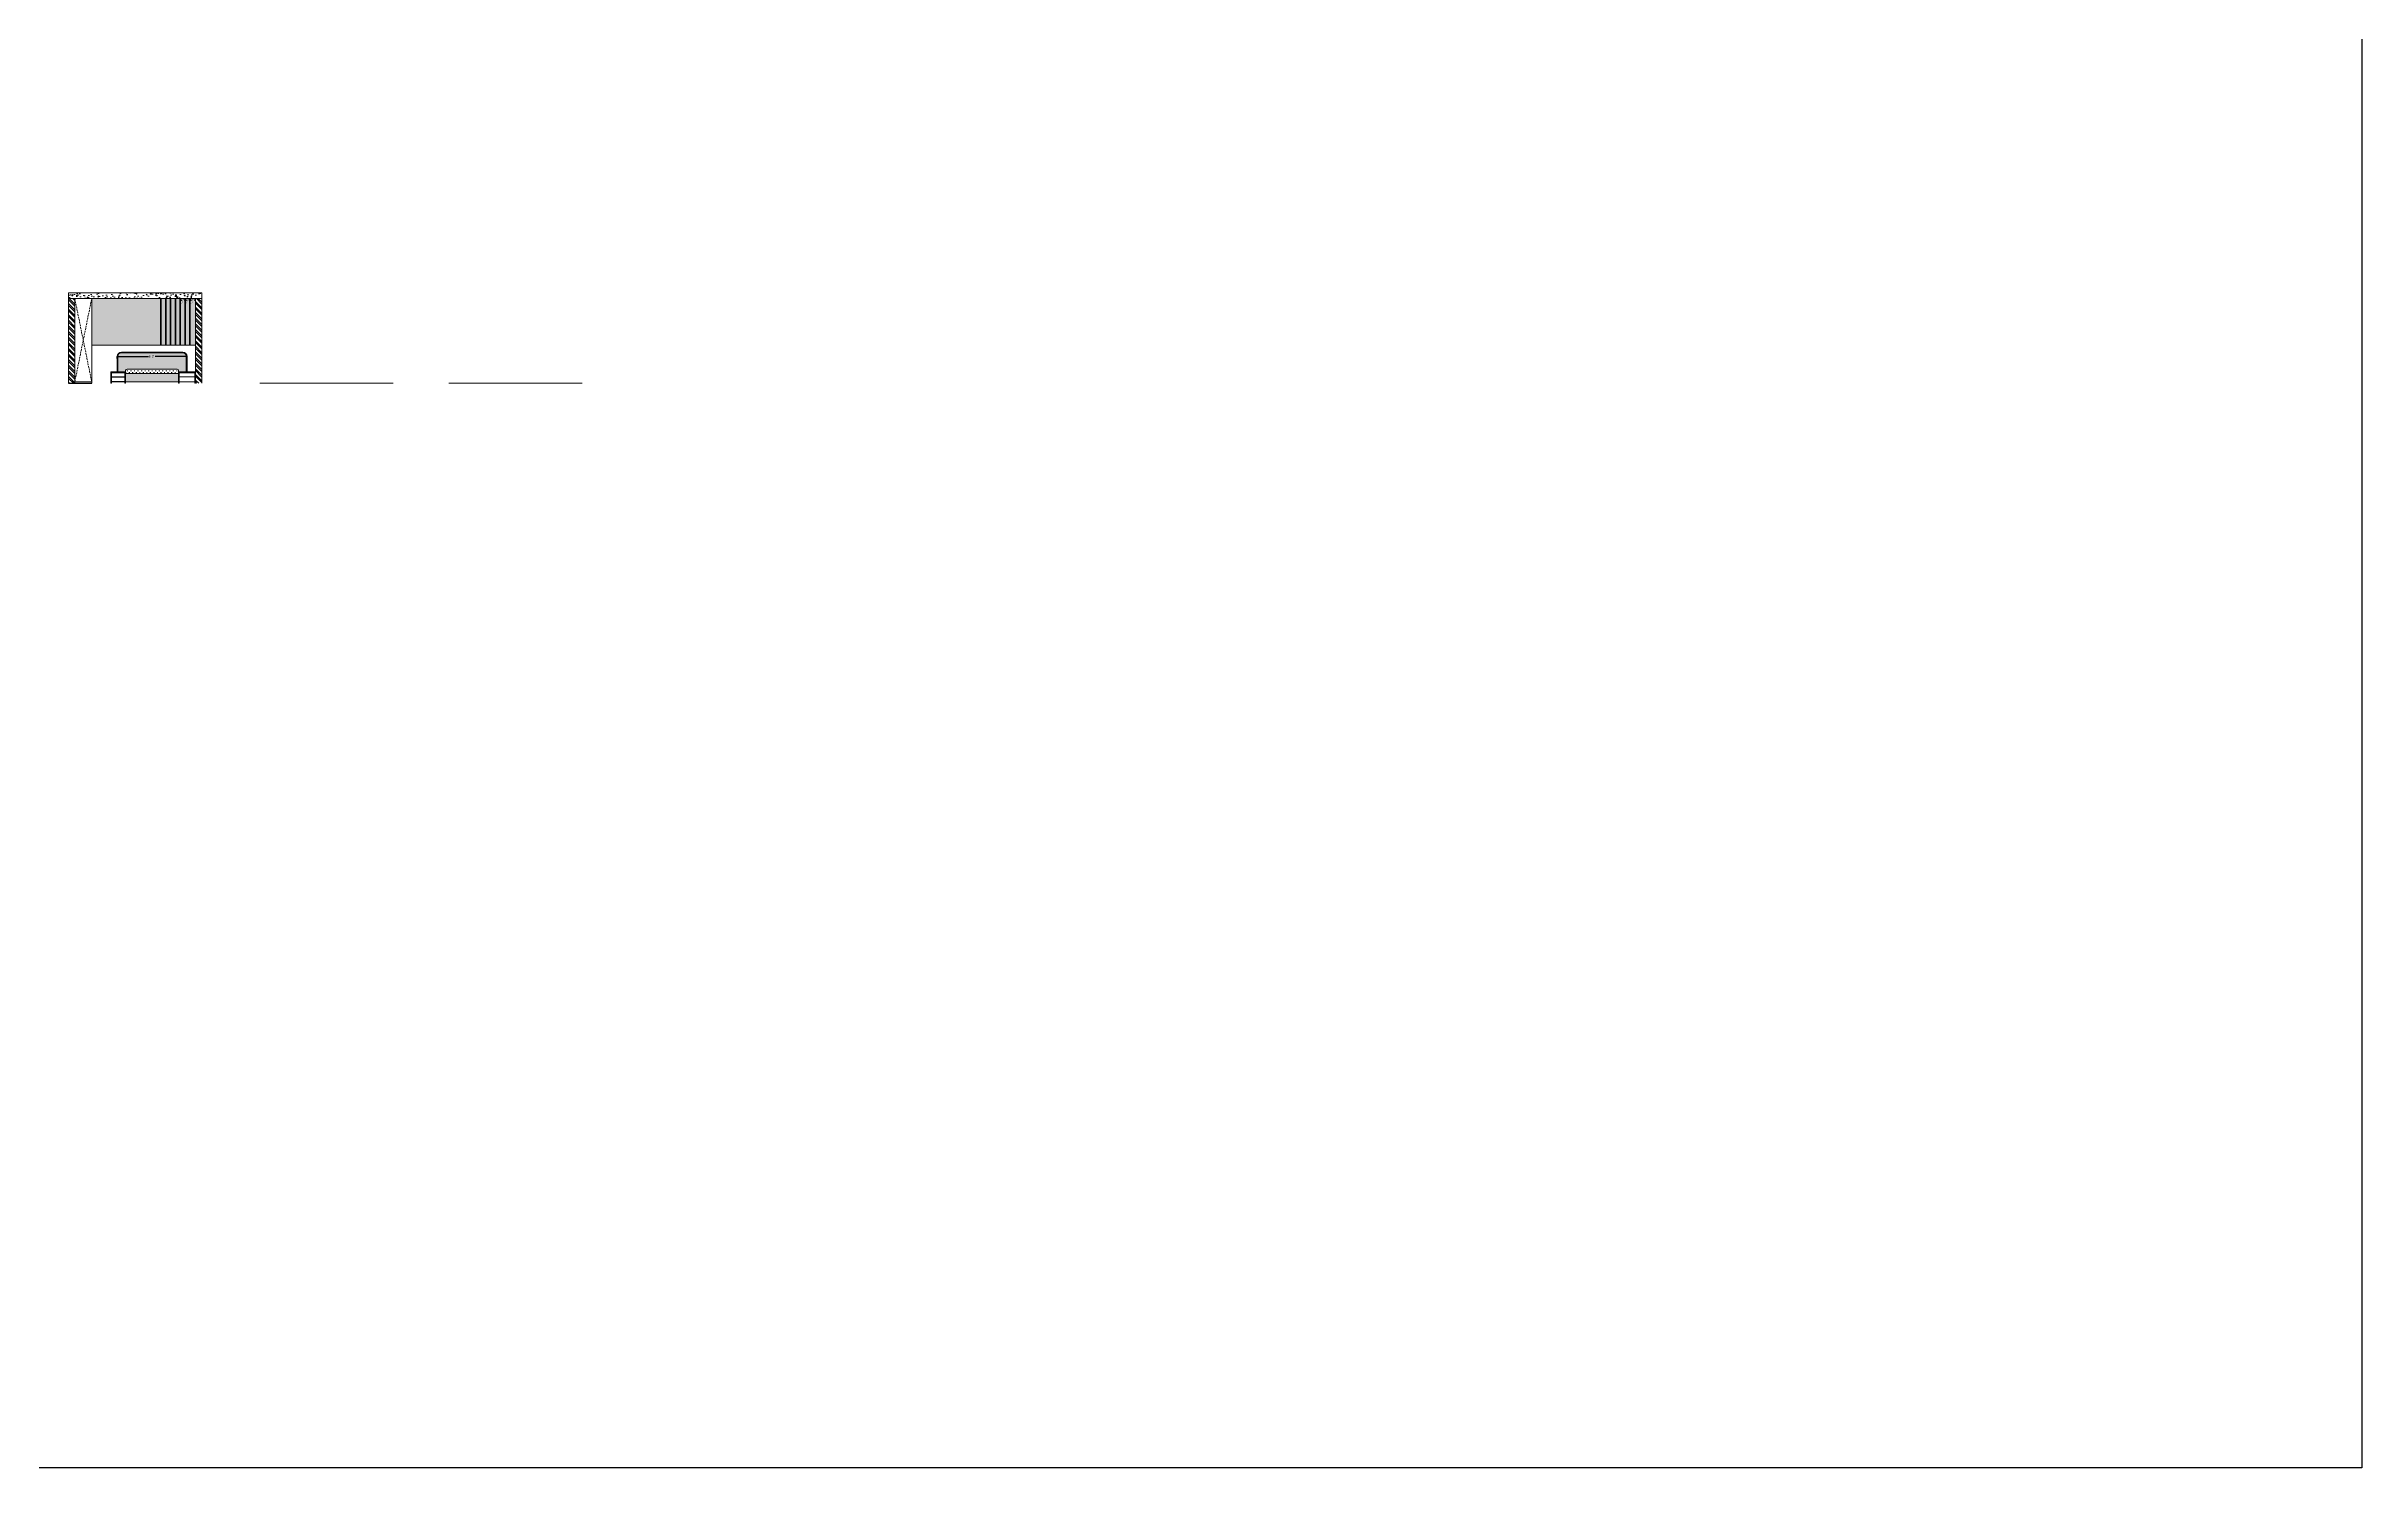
# Model space of a CAD drawing. Header units: inches. Extents: x 15448 to 46480, y -8154 to 0.
# Drawn here: x 24388 to 27668, y -7502 to -5488 of the extents above; entities that cross this region are included whole.
import ezdxf

# ---------------------------------------------------------------- set-up
doc = ezdxf.new("R2010")
doc.units = ezdxf.units.IN
doc.header["$MEASUREMENT"] = 0
doc.linetypes.add('DASHED2', pattern=[0.375, 0.25, -0.125])
doc.layers.add('IEL-HATCH-002', color=7, linetype='Continuous')
doc.styles.add('b.k', font='verdana.ttf')
doc.styles.add('HEMI', font='stylu.ttf')
doc.dimstyles.new('STANDARD$0', dxfattribs={"dimscale": 0, "dimtxt": 6, "dimasz": 3, "dimexe": 2, "dimexo": 2, "dimgap": 0, "dimtad": 0, "dimtih": 1, "dimtoh": 1, "dimdec": 1, "dimzin": 0, "dimdsep": 46, "dimlunit": 4, "dimtxsty": 'b.k', "dimcen": 2.5, "dimclrd": 256, "dimclre": 256, "dimclrt": 256, "dimadec": 0, "dimazin": 0, "dimtfac": 1, "dimtdec": 1, "dimtofl": 0, "dimtmove": 2, "dimatfit": 2, "dimfxl": 1, "dimfrac": 2, "dimtolj": 1, "dimtzin": 0, "dimlwd": 9, "dimlwe": 9, "dimarcsym": 0})

# ---------------------------------------------------------------- blocks, each defined once
blk = doc.blocks.new('*D1004')
at = {"color": 254, "lineweight": -2, "transparency": 16777216}
for p, q in [((24591.9, -5848.7), (24591.9, -5848.2)), ((24599.2, -5848.7), (24599.2, -5848.2))]:
    blk.add_line(p, q, dxfattribs=at)
at = {"color": 1, "lineweight": -2, "transparency": 16777216}
for p, q in [((24592.1, -5848), (24593.6, -5848)), ((24599.1, -5848), (24597.5, -5848))]:
    blk.add_line(p, q, dxfattribs=at)
at = {"color": 1, "transparency": 16777216}
for points in [[(24592.1, -5848), (24592.1, -5848), (24591.9, -5848)], [(24599.1, -5848), (24599.1, -5848), (24599.2, -5848)]]:
    blk.add_solid(points, dxfattribs=at)
at = {"layer": 'Defpoints', "color": 0, "transparency": 16777216}
for p in [(24591.9, -5845.7), (24591.9, -5848), (24599.2, -5845.7)]:
    blk.add_point(p, dxfattribs=at)
at = {"color": 1, "lineweight": 5, "transparency": 16777216, "insert": (24595.6, -5848), "char_height": 3, "attachment_point": 5, "style": 'HEMI'}
blk.add_mtext('\\A1;7"', dxfattribs=at)
blk = doc.blocks.new('*D1005')
at = {"color": 254, "lineweight": -2, "transparency": 16777216}
for p, q in [((24585, -5845), (24585, -5847.8)), ((24590.9, -5845), (24590.9, -5847.8))]:
    blk.add_line(p, q, dxfattribs=at)
at = {"color": 1, "lineweight": -2, "transparency": 16777216}
for p, q in [((24585.2, -5848), (24586, -5848)), ((24590.7, -5848), (24589.9, -5848))]:
    blk.add_line(p, q, dxfattribs=at)
at = {"color": 1, "transparency": 16777216}
for points in [[(24585.2, -5848), (24585.2, -5848), (24585, -5848)], [(24590.7, -5848), (24590.7, -5848), (24590.9, -5848)]]:
    blk.add_solid(points, dxfattribs=at)
at = {"layer": 'Defpoints', "color": 0, "transparency": 16777216}
for p in [(24585, -5848), (24585, -5848), (24590.9, -5848)]:
    blk.add_point(p, dxfattribs=at)
at = {"color": 1, "lineweight": 5, "transparency": 16777216, "insert": (24588, -5848), "char_height": 3, "attachment_point": 5, "style": 'HEMI'}
blk.add_mtext('\\A1;6"', dxfattribs=at)
blk = doc.blocks.new('*D1006')
at = {"color": 254, "lineweight": -2, "transparency": 16777216}
for p, q in [((24584, -5845), (24584, -5847.8)), ((24585, -5845), (24585, -5847.8))]:
    blk.add_line(p, q, dxfattribs=at)
at = {"color": 1, "lineweight": -2, "transparency": 16777216}
for p, q in [((24584.9, -5848), (24584.2, -5848)), ((24584.5, -5848), (24584.5, -5851.8)), ((24584.5, -5851.8), (24584.7, -5851.8))]:
    blk.add_line(p, q, dxfattribs=at)
at = {"color": 1, "transparency": 16777216}
for points in [[(24584.2, -5848), (24584.2, -5848), (24584, -5848)], [(24584.9, -5848), (24584.9, -5848), (24585, -5848)]]:
    blk.add_solid(points, dxfattribs=at)
at = {"layer": 'Defpoints', "color": 0, "transparency": 16777216}
for p in [(24584, -5848), (24584, -5848), (24585, -5848)]:
    blk.add_point(p, dxfattribs=at)
at = {"color": 1, "lineweight": 5, "transparency": 16777216, "insert": (24586.1, -5851.8), "char_height": 3, "attachment_point": 5, "style": 'HEMI'}
blk.add_mtext('\\A1;1"', dxfattribs=at)
blk = doc.blocks.new('*D1007')
at = {"color": 254, "lineweight": -2, "transparency": 16777216}
for p, q in [((24578.2, -5845), (24578.2, -5847.8)), ((24584, -5845), (24584, -5847.8))]:
    blk.add_line(p, q, dxfattribs=at)
at = {"color": 1, "lineweight": -2, "transparency": 16777216}
for p, q in [((24578.4, -5848), (24579.2, -5848)), ((24583.9, -5848), (24583, -5848))]:
    blk.add_line(p, q, dxfattribs=at)
at = {"color": 1, "transparency": 16777216}
for points in [[(24578.4, -5848), (24578.4, -5848), (24578.2, -5848)], [(24583.9, -5848), (24583.9, -5848), (24584, -5848)]]:
    blk.add_solid(points, dxfattribs=at)
at = {"layer": 'Defpoints', "color": 0, "transparency": 16777216}
for p in [(24578.2, -5848), (24578.2, -5848), (24584, -5848)]:
    blk.add_point(p, dxfattribs=at)
at = {"color": 1, "lineweight": 5, "transparency": 16777216, "insert": (24581.1, -5848), "char_height": 3, "attachment_point": 5, "style": 'HEMI'}
blk.add_mtext('\\A1;6"', dxfattribs=at)
blk = doc.blocks.new('*D1008')
at = {"color": 254, "lineweight": -2, "transparency": 16777216}
for p, q in [((24577.2, -5845), (24577.2, -5847.8)), ((24578.2, -5845), (24578.2, -5847.8))]:
    blk.add_line(p, q, dxfattribs=at)
at = {"color": 1, "lineweight": -2, "transparency": 16777216}
for p, q in [((24578, -5848), (24577.4, -5848)), ((24577.7, -5848), (24577.7, -5851.8)), ((24577.7, -5851.8), (24577.9, -5851.8))]:
    blk.add_line(p, q, dxfattribs=at)
at = {"color": 1, "transparency": 16777216}
for points in [[(24577.4, -5848), (24577.4, -5848), (24577.2, -5848)], [(24578, -5848), (24578, -5848), (24578.2, -5848)]]:
    blk.add_solid(points, dxfattribs=at)
at = {"layer": 'Defpoints', "color": 0, "transparency": 16777216}
for p in [(24577.2, -5848), (24577.2, -5848), (24578.2, -5848)]:
    blk.add_point(p, dxfattribs=at)
at = {"color": 1, "lineweight": 5, "transparency": 16777216, "insert": (24579.3, -5851.8), "char_height": 3, "attachment_point": 5, "style": 'HEMI'}
blk.add_mtext('\\A1;1"', dxfattribs=at)
blk = doc.blocks.new('*D1003')
at = {"color": 254, "lineweight": -2, "transparency": 16777216}
for p, q in [((24590.9, -5845), (24590.9, -5847.8)), ((24591.9, -5845), (24591.9, -5847.8))]:
    blk.add_line(p, q, dxfattribs=at)
at = {"color": 1, "lineweight": -2, "transparency": 16777216}
for p, q in [((24591.7, -5848), (24591.1, -5848)), ((24591.4, -5848), (24591.4, -5851.8)), ((24591.4, -5851.8), (24591.6, -5851.8))]:
    blk.add_line(p, q, dxfattribs=at)
at = {"color": 1, "transparency": 16777216}
for points in [[(24591.1, -5848), (24591.1, -5848), (24590.9, -5848)], [(24591.7, -5848), (24591.7, -5848), (24591.9, -5848)]]:
    blk.add_solid(points, dxfattribs=at)
at = {"layer": 'Defpoints', "color": 0, "transparency": 16777216}
for p in [(24590.9, -5848), (24590.9, -5848), (24591.9, -5848)]:
    blk.add_point(p, dxfattribs=at)
at = {"color": 1, "lineweight": 5, "transparency": 16777216, "insert": (24593, -5851.8), "char_height": 3, "attachment_point": 5, "style": 'HEMI'}
blk.add_mtext('\\A1;1"', dxfattribs=at)
blk = doc.blocks.new('*D1009')
at = {"color": 254, "lineweight": -2, "transparency": 16777216}
for p, q in [((24488.2, -5930.7), (24488.2, -5927.9)), ((24586.2, -5924.7), (24586.2, -5927.5))]:
    blk.add_line(p, q, dxfattribs=at)
at = {"color": 1, "lineweight": -2, "transparency": 16777216}
for p, q in [((24488.4, -5927.7), (24532.6, -5927.7)), ((24586.1, -5927.7), (24541.9, -5927.7))]:
    blk.add_line(p, q, dxfattribs=at)
at = {"color": 1, "transparency": 16777216}
for points in [[(24488.4, -5927.6), (24488.4, -5927.7), (24488.2, -5927.7)], [(24586.1, -5927.6), (24586.1, -5927.7), (24586.2, -5927.7)]]:
    blk.add_solid(points, dxfattribs=at)
at = {"layer": 'Defpoints', "color": 0, "transparency": 16777216}
for p in [(24488.2, -5927.7), (24586.2, -5927.7), (24586.2, -5927.7)]:
    blk.add_point(p, dxfattribs=at)
at = {"color": 1, "lineweight": 5, "transparency": 16777216, "insert": (24537.2, -5927.7), "char_height": 3, "attachment_point": 5, "style": 'HEMI'}
blk.add_mtext('\\A1;8\'-2"', dxfattribs=at)

msp = doc.modelspace()

# ---------------------------------------------------------------- hatches: boundary and pattern name
at = {"layer": 'IEL-HATCH-002', "lineweight": 5, "true_color": 0x636466, "transparency": 33554687}
h = msp.add_hatch(dxfattribs=at)
h.set_pattern_fill('AR-CONC', color=251, scale=2)
h.set_pattern_definition([(50, (4917.871, -2126.634), (14.3452037, -1.255043), [1.5, -16.5]), (355, (4917.871, -2126.634), (-2.775027, 15.043843), [1.2, -13.2]), (100.451444, (4919.067, -2126.739), (11.570177, 13.7888), [1.274804, -14.022842]), (46.1842, (4917.871, -2122.634), (21.344827, -3.310386), [2.25, -24.75]), (96.63564, (4919.65, -2122.91), (18.693239, 19.482372), [1.912207, -21.034275]), (351.18416, (4917.871, -2122.634), (18.69324, 19.482372), [1.8, -19.8]), (21, (4919.871, -2123.634), (11.938141, -8.052378), [1.5, -16.5]), (326, (4919.871, -2123.634), (4.866307, 14.503001), [1.2, -13.2]), (71.451445, (4920.866, -2124.305), (16.804448, 6.450623), [1.274804, -14.022842]), (37.5, (4917.8714, -2126.6344), (0.2431971, 6.6578771), [0, -13.04, 0, -13.4, 0, -13.25]), (7.5, (4917.8714, -2126.6344), (5.2613907, 7.8882342), [0, -7.64, 0, -12.74, 0, -5.05]), (327.5, (4913.4114, -2126.6344), (10.6764487, -0.4510974), [0, -5, 0, -15.6, 0, -20.7]), (317.5, (4911.411, -2126.634), (11.6637234, 2.0020996), [0, -6.5, 0, -10.36, 0, -14.7])])
h.paths.add_polyline_path([(24608.24, -5845.68), (24608.24, -5837.68), (24419.24, -5837.68), (24419.24, -5845.68)])
at = {"layer": 'IEL-HATCH-002', "lineweight": 5, "transparency": 33554687}
h = msp.add_hatch(dxfattribs=at)
h.set_pattern_fill('ANSI32', color=1, scale=15, angle=90)
h.set_pattern_definition([(135, (7749.1754, -2963.2034), (-3.9774756, -3.9774756), []), (135, (7749.1754, -2960.552), (-3.9774756, -3.9774756), [])])
h.paths.add_polyline_path([(24428.24, -5845.68), (24419.24, -5845.68), (24419.24, -5965.68), (24428.24, -5965.68)])
h.paths.add_polyline_path([(24608.24, -5845.68), (24599.24, -5845.68), (24599.24, -5965.68), (24608.24, -5965.68)])
at = {"layer": 'IEL-HATCH-002', "lineweight": 5, "true_color": 0xf2ebe4, "transparency": 33554687}
h = msp.add_hatch(color=7, dxfattribs=at)
h.dxf.hatch_style = 1
h.paths.add_polyline_path([(24549.8, -5845.68), (24452.24, -5845.68), (24452.24, -5911.68), (24549.8, -5911.68)])
h.paths.add_polyline_path([(24556.64, -5845.68), (24550.8, -5845.68), (24550.8, -5911.68), (24556.64, -5911.68)])
h.paths.add_polyline_path([(24563.49, -5845.68), (24557.64, -5845.68), (24557.64, -5911.68), (24563.49, -5911.68)])
h.paths.add_polyline_path([(24570.34, -5845.68), (24564.49, -5845.68), (24564.49, -5911.68), (24570.34, -5911.68)])
h.paths.add_polyline_path([(24577.18, -5845.68), (24571.34, -5845.68), (24571.34, -5911.68), (24577.18, -5911.68)])
h.paths.add_polyline_path([(24584.03, -5845.68), (24578.18, -5845.68), (24578.18, -5911.68), (24584.03, -5911.68)])
h.paths.add_polyline_path([(24590.88, -5845.68), (24585.03, -5845.68), (24585.03, -5911.68), (24590.88, -5911.68)])
h.paths.add_polyline_path([(24599.24, -5845.68), (24591.88, -5845.68), (24591.88, -5911.68), (24599.24, -5911.68)])
h = msp.add_hatch(color=7, dxfattribs=at)
h.dxf.hatch_style = 1
h.paths.add_polyline_path([(24550.8, -5845.68), (24549.8, -5845.68), (24549.8, -5911.68), (24550.8, -5911.68)])
h.paths.add_polyline_path([(24557.64, -5845.68), (24556.64, -5845.68), (24556.64, -5911.68), (24557.64, -5911.68)])
h.paths.add_polyline_path([(24564.49, -5845.68), (24563.49, -5845.68), (24563.49, -5911.68), (24564.49, -5911.68)])
h.paths.add_polyline_path([(24571.34, -5845.68), (24570.34, -5845.68), (24570.34, -5911.68), (24571.34, -5911.68)])
h.paths.add_polyline_path([(24578.18, -5845.68), (24577.18, -5845.68), (24577.18, -5911.68), (24578.18, -5911.68)])
h.paths.add_polyline_path([(24585.03, -5845.68), (24584.03, -5845.68), (24584.03, -5911.68), (24585.03, -5911.68)])
h.paths.add_polyline_path([(24591.88, -5845.68), (24590.88, -5845.68), (24590.88, -5911.68), (24591.88, -5911.68)])
at = {"layer": 'IEL-HATCH-002', "lineweight": 5, "transparency": 33554687}
h = msp.add_hatch(color=256, dxfattribs=at)
h.dxf.hatch_style = 1
h.set_gradient(color1=(242, 235, 228), color2=(248, 246, 176), name='CURVED')
h.paths.add_polyline_path([(24599.24, -5895.85), (24452.24, -5895.85), (24452.24, -5911.68), (24599.24, -5911.68)])
at = {"layer": 'IEL-HATCH-002', "lineweight": 5, "true_color": 0xeedbce, "transparency": 33554687}
h = msp.add_hatch(color=254, dxfattribs=at)
h.dxf.hatch_style = 1
edge = h.paths.add_edge_path()
edge.add_line((24581.24, -5921.68), (24494.24, -5921.68))
edge.add_arc((24494.24, -5927.68), 6, 90, 180)
edge.add_line((24488.24, -5927.68), (24488.24, -5949.68))
edge.add_line((24488.24, -5949.68), (24489.24, -5949.68))
edge.add_line((24489.24, -5949.68), (24489.24, -5927.68))
edge.add_arc((24494.24, -5927.68), 5, 90, 180, ccw=False)
edge.add_line((24494.24, -5922.68), (24581.24, -5922.68))
edge.add_arc((24581.24, -5927.68), 5, 0, 90, ccw=False)
edge.add_line((24586.24, -5927.68), (24586.24, -5949.68))
edge.add_line((24586.24, -5949.68), (24587.24, -5949.68))
edge.add_line((24587.24, -5949.68), (24587.24, -5927.68))
edge.add_arc((24581.24, -5927.68), 6, 0, 90)
at = {"layer": 'IEL-HATCH-002', "lineweight": 5, "true_color": 0xce956f, "transparency": 33554687}
h = msp.add_hatch(color=33, dxfattribs=at)
h.dxf.hatch_style = 1
h.paths.add_polyline_path([(24586.24, -5927.68, 0.4142136), (24581.24, -5922.68), (24494.24, -5922.68, 0.4142136), (24489.24, -5927.68), (24489.24, -5949.68), (24500.24, -5949.68), (24500.24, -5947.68, -0.4142136), (24502.24, -5945.68), (24573.24, -5945.68, -0.4142136), (24575.24, -5947.68), (24575.24, -5949.68), (24586.24, -5949.68)])
at = {"layer": 'IEL-HATCH-002', "lineweight": 5, "true_color": 0x9d754d, "transparency": 33554687}
h = msp.add_hatch(color=35, dxfattribs=at)
h.dxf.hatch_style = 1
h.paths.add_polyline_path([(24500.24, -5949.68), (24479.24, -5949.68), (24479.24, -5965.68), (24480.24, -5965.68), (24480.24, -5950.68), (24499.24, -5950.68), (24499.24, -5965.68), (24500.24, -5965.68)])
h.paths.add_polyline_path([(24599.24, -5949.68), (24575.24, -5949.68), (24575.24, -5965.68), (24576.24, -5965.68), (24576.24, -5950.68), (24598.24, -5950.68), (24598.24, -5965.68), (24599.24, -5965.68)])
at = {"layer": 'IEL-HATCH-002', "lineweight": 5, "true_color": 0x939598, "transparency": 33554687}
h = msp.add_hatch(dxfattribs=at)
h.set_pattern_fill('CROSS', color=252, scale=10)
h.set_pattern_definition([(0, (7434.7391, -3105.4876), (2.5, 2.5), [1.25, -3.75]), (90, (7435.3641, -3106.1126), (-2.5, 2.5), [1.25, -3.75])])
h.paths.add_polyline_path([(24573.24, -5945.68), (24502.24, -5945.68, 0.4142136), (24500.24, -5947.68), (24500.24, -5951.68), (24575.24, -5951.68), (24575.24, -5947.68, 0.4142136)])
at = {"layer": 'IEL-HATCH-002', "lineweight": 5, "true_color": 0xce956f, "transparency": 33554687}
h = msp.add_hatch(color=33, dxfattribs=at)
h.dxf.hatch_style = 1
h.paths.add_polyline_path([(24575.24, -5951.68), (24500.24, -5951.68), (24500.24, -5963.68), (24575.24, -5963.68)])

# ---------------------------------------------------------------- linework, layer by layer
at = {"lineweight": 5}
for p, q in [((24419.24, -5837.68), (24608.24, -5837.68)), ((24419.24, -5845.68), (24419.24, -5837.68)), ((24608.24, -5965.68), (24608.24, -5837.68)), ((24419.24, -5845.68), (24608.24, -5845.68)), ((24419.24, -5845.68), (24419.24, -5965.68)), ((24428.24, -5965.68), (24428.24, -5845.68)), ((24452.24, -5965.68), (24452.24, -5845.68)), ((24549.8, -5911.68), (24549.8, -5845.68)), ((24550.8, -5911.68), (24550.8, -5845.68)), ((24556.64, -5911.68), (24556.64, -5845.68)), ((24557.64, -5911.68), (24557.64, -5845.68)), ((24563.49, -5911.68), (24563.49, -5845.68)), ((24564.49, -5911.68), (24564.49, -5845.68)), ((24570.34, -5911.68), (24570.34, -5845.68)), ((24571.34, -5911.68), (24571.34, -5845.68)), ((24577.18, -5911.68), (24577.18, -5845.68)), ((24578.18, -5911.68), (24578.18, -5845.68)), ((24584.03, -5911.68), (24584.03, -5845.68)), ((24585.03, -5911.68), (24585.03, -5845.68)), ((24590.88, -5911.68), (24590.88, -5845.68)), ((24591.88, -5911.68), (24591.88, -5845.68)), ((24599.24, -5965.68), (24599.24, -5845.68)), ((24452.24, -5911.68), (24599.24, -5911.68)), ((24488.24, -5949.68), (24488.24, -5927.68)), ((24489.24, -5949.68), (24489.24, -5927.68)), ((24494.24, -5921.68), (24581.24, -5921.68)), ((24494.24, -5922.68), (24581.24, -5922.68)), ((24586.24, -5927.68), (24586.24, -5949.68)), ((24587.24, -5927.68), (24587.24, -5949.68)), ((24428.24, -5963.68), (24452.24, -5963.68)), ((24480.24, -5956.44), (24499.24, -5956.44)), ((24480.24, -5963.44), (24499.24, -5963.44)), ((24500.24, -5951.68), (24500.24, -5947.68)), ((24500.24, -5949.68), (24500.24, -5965.68)), ((24500.24, -5951.68), (24575.24, -5951.68)), ((24500.24, -5963.68), (24575.24, -5963.68)), ((24502.24, -5945.68), (24573.24, -5945.68)), ((24575.24, -5951.68), (24575.24, -5947.68)), ((24576.24, -5956.44), (24598.24, -5956.44)), ((24576.24, -5963.44), (24598.24, -5963.44)), ((24690.37, -5965.68), (24879.37, -5965.68)), ((24958.01, -5965.68), (25147.01, -5965.68))]:
    msp.add_line(p, q, dxfattribs=at)
at = {"linetype": 'DASHED2', "lineweight": 5, "ltscale": 10}
for p, q in [((24428.24, -5963.68), (24452.24, -5845.68)), ((24428.24, -5845.68), (24452.24, -5963.68))]:
    msp.add_line(p, q, dxfattribs=at)
msp.add_line((24419.24, -5965.68), (24452.24, -5965.68))
at = {"color": 3, "lineweight": 30}
msp.add_lwpolyline([(21908.61, -3474.73), (27667.62, -3474.73), (27667.62, -7501.88), (21908.61, -7501.88)], close=True, dxfattribs=at)
at = {"lineweight": 5}
for points in [[(24500.24, -5965.68), (24500.24, -5949.68), (24479.24, -5949.68), (24479.24, -5965.68), (24480.24, -5965.68), (24480.24, -5950.68), (24499.24, -5950.68), (24499.24, -5965.68)], [(24599.24, -5965.68), (24599.24, -5949.68), (24575.24, -5949.68), (24575.24, -5965.68), (24576.24, -5965.68), (24576.24, -5950.68), (24598.24, -5950.68), (24598.24, -5965.68)]]:
    msp.add_lwpolyline(points, close=True, dxfattribs=at)
msp.add_lwpolyline([(24480.24, -5956.44), (24499.24, -5956.44), (24499.24, -5963.44), (24480.24, -5963.44)], close=True)
for centre, radius, start, end in [((24494.24, -5927.68), 6, 90, 180), ((24494.24, -5927.68), 5, 90, 180), ((24581.24, -5927.68), 6, 0, 90), ((24581.24, -5927.68), 5, 0, 90), ((24502.24, -5947.68), 2, 90, 180), ((24573.24, -5947.68), 2, 0, 90)]:
    msp.add_arc(centre, radius, start, end, dxfattribs=at)

# ---------------------------------------------------------------- dimensions: what is measured, and where the dimension line sits
at = {"color": 1, "lineweight": 5}
for base, p1, p2, picture, middle in [((24577.18, -5847.99), (24578.18, -5847.99), (24577.18, -5847.99), '*D1008', (24577.95, -5851.79)), ((24584.03, -5847.99), (24585.03, -5847.99), (24584.03, -5847.99), '*D1006', (24584.8, -5851.76)), ((24590.88, -5847.99), (24591.88, -5847.99), (24590.88, -5847.99), '*D1003', (24591.68, -5851.76))]:
    dim = msp.add_linear_dim(base=base, p1=p1, p2=p2, dimstyle='STANDARD$0', override={"dimscale": 1, "dimtxt": 3, "dimasz": 0.18, "dimexe": 0.18, "dimexo": 3, "dimgap": 0.09, "dimdec": 0, "dimtxsty": 'HEMI', "dimcen": 0.09, "dimclrd": 1, "dimclre": 254, "dimclrt": 1, "dimtdec": 0, "dimtmove": 1, "dimatfit": 3, "dimfxl": 0.03937, "dimfrac": 0, "dimlwd": 65534, "dimlwe": 65534, "dimarcsym": 1}, dxfattribs=at)
    dim.commit()
    dim.dimension.update_dxf_attribs({"geometry": picture, "text_midpoint": middle, "dimtype": 160})
for base, p1, p2, picture, middle in [((24578.18, -5847.99), (24584.03, -5847.99), (24578.18, -5847.99), '*D1007', (24581.11, -5847.99)), ((24585.03, -5847.99), (24590.88, -5847.99), (24585.03, -5847.99), '*D1005', (24587.95, -5847.99)), ((24591.88, -5847.99), (24599.24, -5845.68), (24591.88, -5845.68), '*D1004', (24595.56, -5847.99)), ((24586.24, -5927.68), (24488.24, -5927.68), (24586.24, -5927.68), '*D1009', (24537.24, -5927.68))]:
    dim = msp.add_linear_dim(base=base, p1=p1, p2=p2, dimstyle='STANDARD$0', override={"dimscale": 1, "dimtxt": 3, "dimasz": 0.18, "dimexe": 0.18, "dimexo": 3, "dimgap": 0.09, "dimdec": 0, "dimtxsty": 'HEMI', "dimcen": 0.09, "dimclrd": 1, "dimclre": 254, "dimclrt": 1, "dimtdec": 0, "dimtmove": 1, "dimatfit": 3, "dimfxl": 0.03937, "dimfrac": 0, "dimlwd": 65534, "dimlwe": 65534, "dimarcsym": 1}, dxfattribs=at)
    dim.commit()
    dim.dimension.update_dxf_attribs({"geometry": picture, "text_midpoint": middle})

doc.saveas('drawing.dxf')
